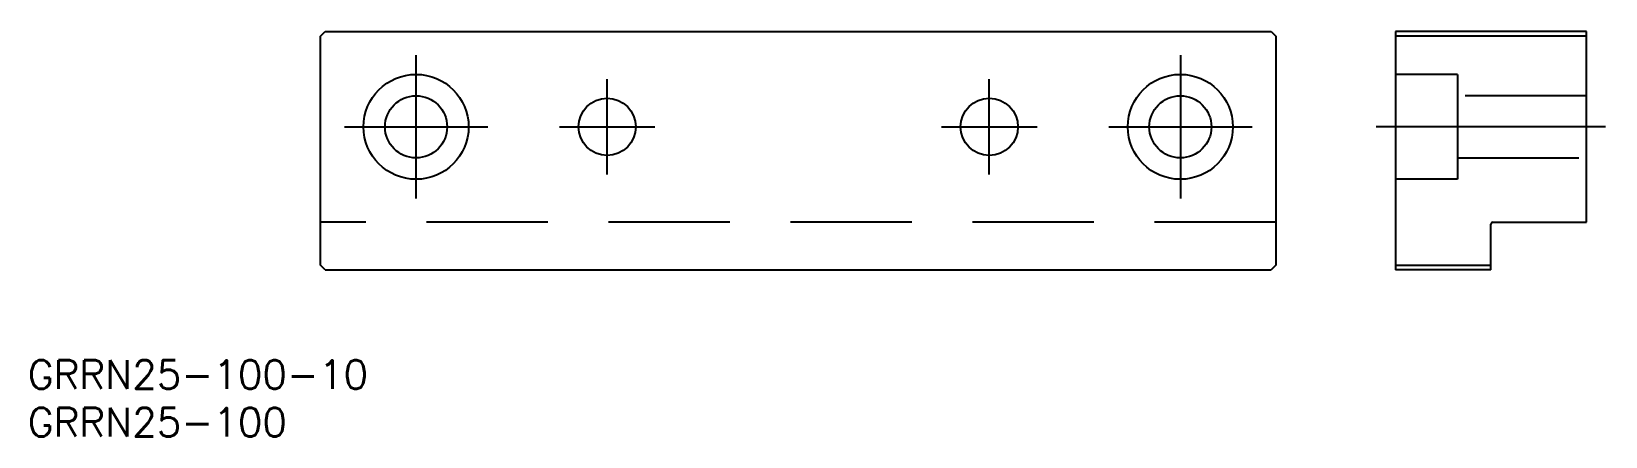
# Model space of a CAD drawing. Extents: x -80 to 85, y -17 to 25.
import ezdxf

# ---------------------------------------------------------------- set-up
doc = ezdxf.new("R2010")
doc.units = 0
doc.linetypes.add('CENTER', pattern=[50.8, 31.75, -6.35, 6.35, -6.35])
doc.linetypes.add('DASHED', pattern=[19.05, 12.7, -6.35])
doc.layers.get('0').update_dxf_attribs({"linetype": 'CONTINUOUS'})
doc.layers.add('CENTER', color=1, linetype='CENTER')
doc.styles.get("Standard").update_dxf_attribs({"font": 'txt.shx', "height": 3, "bigfont": 'bigfont.shx'})

msp = doc.modelspace()

# ---------------------------------------------------------------- linework, layer by layer
at = {"color": 7, "linetype": 'CONTINUOUS'}
for p, q in [((-50, 24.5), (-49.5, 25)), ((-49.5, 25), (49.5, 25)), ((49.5, 25), (50, 24.5)), ((62.5, 25), (62.5, 0)), ((82.5, 25), (62.5, 25)), ((82.5, 5), (82.5, 25)), ((-50, 0.5), (-50, 24.5)), ((50, 24.5), (50, 0.5)), ((82.5, 24.5), (62.5, 24.5)), ((72.7, 5), (82.5, 5)), ((72.5, 0), (72.5, 4.8)), ((-49.5, 0), (-50, 0.5)), ((-49.5, 0), (49.5, 0)), ((50, 0.5), (49.5, 0)), ((62.5, 0.5), (72.5, 0.5)), ((72.5, 0), (62.5, 0))]:
    msp.add_line(p, q, dxfattribs=at)
at = {"color": 3, "linetype": 'DASHED'}
for p, q in [((69, 20.5), (62.5, 20.5)), ((69, 20.5), (69, 9.5)), ((82.5, 18.25), (69, 18.25)), ((69, 11.75), (82.5, 11.75)), ((69, 9.5), (62.5, 9.5)), ((50, 5), (-50, 5))]:
    msp.add_line(p, q, dxfattribs=at)
at = {"color": 7, "linetype": 'CONTINUOUS'}
for centre, radius in [((-40, 15), 5.5), ((40, 15), 5.5), ((-40, 15), 3.25), ((40, 15), 3.25), ((-20, 15), 3), ((20, 15), 3)]:
    msp.add_circle(centre, radius, dxfattribs=at)
msp.add_arc((72.7, 4.8), 0.2, 90, 180, dxfattribs=at)
at = {"layer": 'CENTER', "color": 1, "linetype": 'CENTER'}
for p, q in [((-40, 7.5), (-40, 22.5)), ((40, 22.5), (40, 7.5)), ((-20, 10), (-20, 20)), ((20, 10), (20, 20)), ((-47.5, 15), (-32.5, 15)), ((-25, 15), (-15, 15)), ((15, 15), (25, 15)), ((32.5, 15), (47.5, 15)), ((84.5, 15), (60.5, 15))]:
    msp.add_line(p, q, dxfattribs=at)

# ---------------------------------------------------------------- texts
at = {"color": 7, "linetype": 'CONTINUOUS'}
for s, p in [('GRRN25-100-10', (-80.64, -12.46)), ('GRRN25-100', (-80.64, -17.46))]:
    msp.add_text(s, height=3, dxfattribs=at).set_placement(p)

doc.saveas('drawing.dxf')
